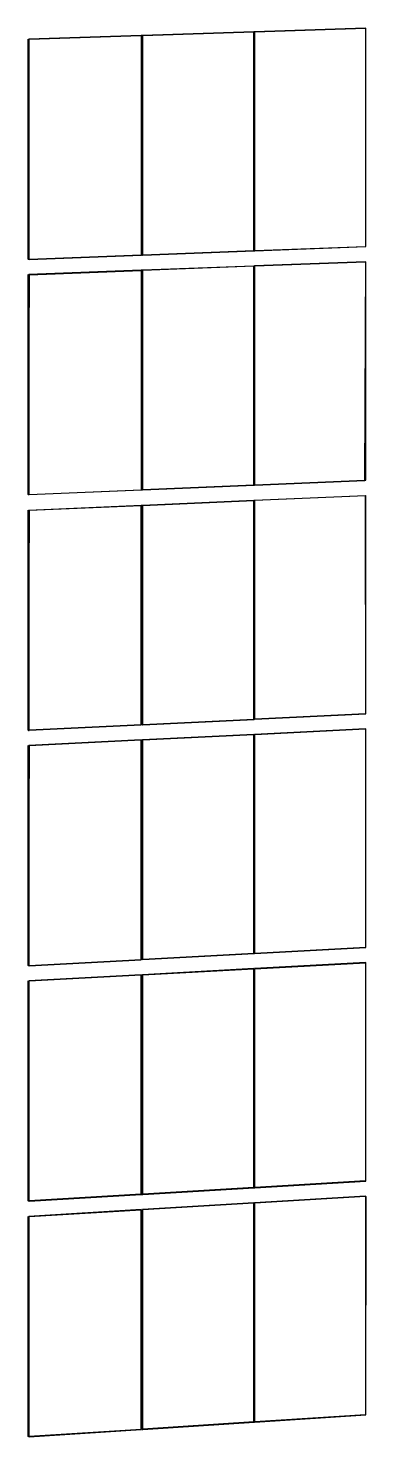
# Model space of a CAD drawing. Header units: inches. Extents: x -3457 to 3579, y -2730 to 2631.
# Drawn here: x -1921 to -1747, y -1434 to -711 of the extents above; entities that cross this region are included whole.
import ezdxf

# ---------------------------------------------------------------- set-up
doc = ezdxf.new("R2010")
doc.units = ezdxf.units.IN
doc.header["$MEASUREMENT"] = 0

msp = doc.modelspace()

# ---------------------------------------------------------------- linework, layer by layer
for p, q in [((-1862.57, -714.85), (-1920.19, -716.72)), ((-1862.57, -714.97), (-1920.07, -716.84)), ((-1862.26, -714.84), (-1862.57, -714.85)), ((-1862.57, -714.85), (-1862.44, -714.96)), ((-1862.57, -714.85), (-1862.57, -714.97)), ((-1862.44, -714.96), (-1862.57, -714.97)), ((-1862.57, -714.97), (-1862.57, -827.42)), ((-1862.44, -827.56), (-1862.44, -714.96)), ((-1861.86, -714.82), (-1862.26, -714.84)), ((-1862.26, -714.84), (-1862.13, -714.95)), ((-1862.26, -827.41), (-1862.26, -714.84)), ((-1861.86, -714.94), (-1862.13, -714.95)), ((-1862.13, -827.54), (-1862.13, -714.95)), ((-1804.64, -712.96), (-1861.86, -714.82)), ((-1861.86, -714.82), (-1861.73, -714.94)), ((-1861.86, -714.82), (-1861.86, -714.94)), ((-1861.86, -714.94), (-1861.86, -827.4)), ((-1861.73, -714.94), (-1861.86, -714.94)), ((-1804.64, -713.08), (-1861.73, -714.94)), ((-1861.73, -827.39), (-1861.73, -714.94)), ((-1804.55, -712.96), (-1804.64, -712.96)), ((-1804.64, -713.08), (-1804.64, -712.96)), ((-1804.64, -712.96), (-1804.55, -713.04)), ((-1804.64, -825.24), (-1804.64, -713.08)), ((-1804.55, -713.08), (-1804.64, -713.08)), ((-1804.25, -712.95), (-1804.55, -712.96)), ((-1804.55, -712.96), (-1804.41, -713.07)), ((-1804.55, -712.96), (-1804.55, -713.04)), ((-1804.55, -713.04), (-1804.51, -713.07)), ((-1804.55, -713.04), (-1804.55, -713.08)), ((-1804.51, -713.07), (-1804.55, -713.08)), ((-1804.55, -713.08), (-1804.55, -825.24)), ((-1804.41, -713.07), (-1804.51, -713.07)), ((-1804.51, -825.23), (-1804.51, -713.07)), ((-1804.25, -713.07), (-1804.41, -713.07)), ((-1804.41, -825.23), (-1804.41, -713.07)), ((-1747.23, -711.09), (-1804.25, -712.95)), ((-1804.25, -712.95), (-1804.11, -713.06)), ((-1804.25, -712.95), (-1804.25, -713.07)), ((-1804.11, -713.06), (-1804.25, -713.07)), ((-1804.25, -713.07), (-1804.25, -825.22)), ((-1747.23, -711.21), (-1804.11, -713.06)), ((-1804.11, -825.22), (-1804.11, -713.06)), ((-1747.23, -711.09), (-1747.09, -711.21)), ((-1747.23, -711.09), (-1747.23, -711.21)), ((-1747.23, -711.21), (-1747.23, -823.08)), ((-1747.09, -711.21), (-1747.23, -711.21)), ((-1747.09, -823.21), (-1747.09, -711.21)), ((-1920.59, -829.61), (-1920.59, -716.73)), ((-1920.59, -716.73), (-1920.47, -716.85)), ((-1920.07, -716.84), (-1920.47, -716.85)), ((-1920.47, -829.74), (-1920.47, -716.85)), ((-1920.19, -716.72), (-1920.19, -829.59)), ((-1920.19, -716.72), (-1920.07, -716.84)), ((-1920.07, -829.59), (-1920.07, -716.84)), ((-1804.11, -825.22), (-1747.23, -823.08)), ((-1804.11, -825.36), (-1747.09, -823.21)), ((-1747.23, -823.08), (-1747.09, -823.21)), ((-1920.59, -829.61), (-1920.19, -829.59)), ((-1920.47, -829.74), (-1920.59, -829.61)), ((-1920.19, -829.59), (-1920.07, -829.73)), ((-1920.19, -829.59), (-1920.07, -829.59)), ((-1920.14, -829.73), (-1920.07, -829.73)), ((-1920.07, -829.59), (-1862.57, -827.42)), ((-1920.07, -829.73), (-1862.44, -827.56)), ((-1920.07, -829.73), (-1920.07, -829.59)), ((-1862.57, -827.42), (-1862.44, -827.56)), ((-1862.26, -827.41), (-1861.86, -827.4)), ((-1862.13, -827.54), (-1862.26, -827.41)), ((-1861.86, -827.4), (-1861.73, -827.39)), ((-1861.86, -827.4), (-1861.73, -827.53)), ((-1861.81, -827.53), (-1861.73, -827.53)), ((-1861.73, -827.39), (-1804.64, -825.24)), ((-1861.73, -827.53), (-1804.51, -825.37)), ((-1861.73, -827.53), (-1861.73, -827.39)), ((-1804.64, -825.24), (-1804.55, -825.24)), ((-1804.51, -825.37), (-1804.64, -825.24)), ((-1804.55, -825.24), (-1804.51, -825.23)), ((-1804.55, -825.24), (-1804.51, -825.28)), ((-1804.51, -825.23), (-1804.41, -825.23)), ((-1804.51, -825.28), (-1804.51, -825.23)), ((-1804.51, -825.28), (-1804.41, -825.37)), ((-1804.51, -825.37), (-1804.51, -825.28)), ((-1804.51, -825.37), (-1804.41, -825.37)), ((-1804.41, -825.23), (-1804.25, -825.22)), ((-1804.41, -825.37), (-1804.41, -825.23)), ((-1804.41, -825.37), (-1804.11, -825.36)), ((-1804.25, -825.22), (-1804.11, -825.36)), ((-1804.25, -825.22), (-1804.11, -825.22)), ((-1747.24, -830.96), (-1804.25, -833.13)), ((-1804.11, -825.36), (-1804.11, -825.22)), ((-1747.24, -831.1), (-1804.11, -833.26)), ((-1747.24, -830.96), (-1747.09, -831.1)), ((-1747.24, -830.96), (-1747.24, -831.1)), ((-1747.09, -831.1), (-1747.24, -831.1)), ((-1747.24, -831.1), (-1747.24, -866.52)), ((-1747.24, -866.52), (-1747.09, -831.1)), ((-1747.09, -943.1), (-1747.09, -831.1)), ((-1920.59, -950.43), (-1920.59, -837.56)), ((-1920.59, -837.56), (-1920.47, -837.69)), ((-1920.19, -837.68), (-1920.47, -837.69)), ((-1920.33, -877.13), (-1920.47, -837.69)), ((-1920.47, -916.59), (-1920.47, -837.69)), ((-1920.33, -877.13), (-1920.19, -837.68)), ((-1862.57, -835.35), (-1920.19, -837.54)), ((-1920.19, -837.54), (-1920.07, -837.68)), ((-1920.19, -837.54), (-1920.19, -837.68)), ((-1920.07, -837.68), (-1920.19, -837.68)), ((-1920.07, -837.68), (-1920.19, -871.54)), ((-1920.19, -837.68), (-1920.19, -871.54)), ((-1920.07, -837.68), (-1862.57, -835.49)), ((-1920.07, -950.41), (-1920.07, -837.68)), ((-1862.26, -835.34), (-1862.57, -835.35)), ((-1862.57, -835.35), (-1862.44, -835.48)), ((-1862.57, -835.35), (-1862.57, -835.49)), ((-1862.57, -835.49), (-1862.44, -835.48)), ((-1862.57, -835.49), (-1862.57, -947.93)), ((-1862.44, -948.08), (-1862.44, -835.48)), ((-1862.44, -835.48), (-1862.26, -835.48)), ((-1861.87, -835.32), (-1862.26, -835.34)), ((-1862.26, -835.34), (-1862.13, -835.47)), ((-1862.26, -835.48), (-1862.26, -835.34)), ((-1862.26, -835.48), (-1862.13, -835.47)), ((-1862.26, -947.91), (-1862.26, -835.48)), ((-1862.13, -835.47), (-1861.87, -835.46)), ((-1862.13, -948.06), (-1862.13, -835.47)), ((-1804.65, -833.14), (-1861.87, -835.32)), ((-1861.87, -835.32), (-1861.74, -835.46)), ((-1861.87, -835.32), (-1861.87, -835.46)), ((-1861.87, -835.46), (-1861.87, -947.89)), ((-1861.87, -835.46), (-1861.74, -835.46)), ((-1804.65, -833.28), (-1861.74, -835.46)), ((-1861.74, -947.89), (-1861.74, -835.46)), ((-1804.55, -833.14), (-1804.65, -833.14)), ((-1804.65, -833.28), (-1804.65, -833.14)), ((-1804.65, -833.14), (-1804.55, -833.24)), ((-1804.65, -945.42), (-1804.65, -833.28)), ((-1804.55, -833.28), (-1804.65, -833.28)), ((-1804.25, -833.13), (-1804.55, -833.14)), ((-1804.55, -833.14), (-1804.41, -833.28)), ((-1804.55, -833.14), (-1804.55, -833.24)), ((-1804.55, -833.24), (-1804.51, -833.28)), ((-1804.55, -833.24), (-1804.55, -833.28)), ((-1804.55, -833.28), (-1804.55, -945.42)), ((-1804.51, -833.28), (-1804.55, -833.28)), ((-1804.41, -833.28), (-1804.51, -833.28)), ((-1804.51, -945.42), (-1804.51, -833.28)), ((-1804.25, -833.27), (-1804.41, -833.28)), ((-1804.41, -945.57), (-1804.41, -833.28)), ((-1804.25, -833.13), (-1804.11, -833.26)), ((-1804.25, -833.13), (-1804.25, -833.27)), ((-1804.11, -833.26), (-1804.25, -833.27)), ((-1804.25, -833.27), (-1804.25, -945.41)), ((-1804.11, -945.4), (-1804.11, -833.26)), ((-1747.55, -942.96), (-1747.24, -866.52)), ((-1747.24, -866.52), (-1747.24, -942.95)), ((-1920.19, -871.54), (-1920.27, -894.13)), ((-1920.19, -871.54), (-1920.19, -916.72)), ((-1920.47, -916.59), (-1920.33, -877.13)), ((-1920.27, -894.13), (-1920.33, -877.13)), ((-1920.27, -894.13), (-1920.47, -950.42)), ((-1920.19, -916.72), (-1920.27, -894.13)), ((-1920.59, -950.43), (-1920.47, -916.59)), ((-1920.47, -950.42), (-1920.47, -916.59)), ((-1920.19, -916.72), (-1920.19, -950.41)), ((-1920.07, -950.41), (-1920.19, -916.72)), ((-1861.74, -947.89), (-1804.65, -945.42)), ((-1861.74, -948.05), (-1804.51, -945.58)), ((-1804.65, -945.42), (-1804.55, -945.42)), ((-1804.51, -945.58), (-1804.65, -945.42)), ((-1804.55, -945.42), (-1804.51, -945.42)), ((-1804.55, -945.42), (-1804.41, -945.57)), ((-1804.51, -945.42), (-1804.25, -945.41)), ((-1804.51, -945.58), (-1804.51, -945.42)), ((-1804.51, -945.58), (-1804.41, -945.57)), ((-1804.25, -945.41), (-1804.11, -945.4)), ((-1804.25, -945.41), (-1804.11, -945.56)), ((-1804.19, -945.56), (-1804.11, -945.56)), ((-1804.11, -945.4), (-1747.55, -942.96)), ((-1804.11, -945.56), (-1747.55, -943.12)), ((-1804.11, -945.56), (-1804.11, -945.4)), ((-1747.55, -942.96), (-1747.24, -942.95)), ((-1747.55, -943.12), (-1747.55, -942.96)), ((-1747.55, -943.12), (-1747.09, -943.1)), ((-1747.24, -942.95), (-1747.09, -943.1)), ((-1920.59, -950.43), (-1920.47, -950.42)), ((-1920.47, -950.58), (-1920.59, -950.43)), ((-1920.47, -950.42), (-1920.19, -950.41)), ((-1920.47, -950.58), (-1920.47, -950.42)), ((-1920.15, -950.57), (-1920.47, -950.58)), ((-1920.19, -950.41), (-1920.07, -950.57)), ((-1920.19, -950.41), (-1920.07, -950.41)), ((-1920.07, -950.57), (-1920.15, -950.57)), ((-1920.07, -950.41), (-1862.57, -947.93)), ((-1862.44, -948.08), (-1920.07, -950.57)), ((-1920.07, -950.57), (-1920.07, -950.41)), ((-1862.57, -947.93), (-1862.44, -948.08)), ((-1862.26, -947.91), (-1861.87, -947.89)), ((-1862.13, -948.06), (-1862.26, -947.91)), ((-1861.87, -947.89), (-1861.74, -948.05)), ((-1861.87, -947.89), (-1861.74, -947.89)), ((-1861.87, -955.82), (-1804.65, -953.33)), ((-1861.81, -948.05), (-1861.74, -948.05)), ((-1861.74, -948.05), (-1861.74, -947.89)), ((-1861.74, -955.98), (-1804.65, -953.49)), ((-1804.65, -953.33), (-1804.55, -953.33)), ((-1804.65, -953.49), (-1804.65, -953.33)), ((-1804.65, -953.33), (-1804.55, -953.44)), ((-1804.65, -953.49), (-1804.55, -953.48)), ((-1804.65, -1065.61), (-1804.65, -953.49)), ((-1804.55, -953.33), (-1804.25, -953.31)), ((-1804.55, -953.33), (-1804.42, -953.48)), ((-1804.55, -953.33), (-1804.55, -953.44)), ((-1804.55, -953.44), (-1804.51, -953.48)), ((-1804.55, -953.44), (-1804.55, -953.48)), ((-1804.55, -953.48), (-1804.55, -1065.6)), ((-1804.55, -953.48), (-1804.51, -953.48)), ((-1804.42, -953.48), (-1804.51, -953.48)), ((-1804.51, -1065.6), (-1804.51, -953.48)), ((-1804.25, -953.47), (-1804.42, -953.48)), ((-1804.42, -1065.78), (-1804.42, -953.48)), ((-1804.25, -953.31), (-1747.24, -950.83)), ((-1804.25, -953.31), (-1804.12, -953.47)), ((-1804.25, -953.31), (-1804.25, -953.47)), ((-1804.25, -953.47), (-1804.25, -1065.59)), ((-1804.12, -953.47), (-1804.25, -953.47)), ((-1747.24, -950.99), (-1804.12, -953.47)), ((-1804.12, -1065.58), (-1804.12, -953.47)), ((-1747.24, -950.83), (-1747.09, -950.98)), ((-1747.24, -950.83), (-1747.24, -950.99)), ((-1747.09, -950.98), (-1747.24, -950.99)), ((-1747.24, -950.99), (-1747.24, -1062.82)), ((-1747.09, -1062.99), (-1747.24, -950.99)), ((-1747.09, -1062.99), (-1747.09, -950.98)), ((-1920.59, -958.38), (-1920.47, -958.53)), ((-1920.59, -1071.25), (-1920.59, -958.38)), ((-1920.47, -958.53), (-1920.19, -958.52)), ((-1920.47, -1037.41), (-1920.19, -958.52)), ((-1920.47, -1037.41), (-1920.47, -958.53)), ((-1920.19, -958.36), (-1862.57, -955.85)), ((-1920.19, -958.36), (-1920.07, -958.51)), ((-1920.19, -958.36), (-1920.19, -958.52)), ((-1920.19, -958.52), (-1920.07, -958.51)), ((-1920.07, -958.51), (-1920.19, -992.38)), ((-1920.19, -958.52), (-1920.19, -992.38)), ((-1920.07, -958.51), (-1862.57, -956.01)), ((-1920.07, -1071.23), (-1920.07, -958.51)), ((-1862.57, -955.85), (-1862.27, -955.84)), ((-1862.57, -955.85), (-1862.45, -956.01)), ((-1862.57, -955.85), (-1862.57, -956.01)), ((-1862.57, -956.01), (-1862.57, -1068.43)), ((-1862.57, -956.01), (-1862.45, -956.01)), ((-1862.45, -956.01), (-1862.27, -956)), ((-1862.45, -1068.6), (-1862.45, -956.01)), ((-1862.27, -984.69), (-1862.45, -956.01)), ((-1862.27, -955.84), (-1861.87, -955.82)), ((-1862.27, -955.84), (-1862.14, -955.99)), ((-1862.27, -956), (-1862.27, -955.84)), ((-1862.27, -956), (-1862.14, -955.99)), ((-1862.27, -984.69), (-1862.27, -956)), ((-1862.14, -955.99), (-1861.87, -955.98)), ((-1862.14, -1005.23), (-1862.14, -955.99)), ((-1861.87, -955.82), (-1861.74, -955.98)), ((-1861.87, -955.82), (-1861.87, -955.98)), ((-1861.87, -955.98), (-1861.87, -1048.02)), ((-1861.74, -955.98), (-1861.87, -955.98)), ((-1861.74, -1068.39), (-1861.74, -955.98)), ((-1862.27, -1068.41), (-1862.27, -984.69)), ((-1862.14, -1005.23), (-1862.27, -984.69)), ((-1920.19, -992.38), (-1920.47, -1071.24)), ((-1920.19, -992.38), (-1920.19, -1071.23)), ((-1861.87, -1048.02), (-1862.14, -1005.23)), ((-1862.14, -1068.58), (-1862.14, -1005.23)), ((-1920.59, -1071.25), (-1920.47, -1037.41)), ((-1920.47, -1071.24), (-1920.47, -1037.41)), ((-1861.87, -1048.02), (-1861.87, -1068.39)), ((-1861.74, -1068.39), (-1861.87, -1048.02)), ((-1920.07, -1071.23), (-1862.57, -1068.43)), ((-1920.07, -1071.4), (-1862.45, -1068.6)), ((-1862.57, -1068.43), (-1862.45, -1068.6)), ((-1862.27, -1068.41), (-1861.87, -1068.39)), ((-1862.14, -1068.58), (-1862.27, -1068.41)), ((-1861.87, -1068.39), (-1861.74, -1068.57)), ((-1861.87, -1068.39), (-1861.74, -1068.39)), ((-1861.81, -1068.57), (-1861.74, -1068.57)), ((-1861.74, -1068.39), (-1804.65, -1065.61)), ((-1861.74, -1068.57), (-1804.51, -1065.78)), ((-1861.74, -1068.57), (-1861.74, -1068.39)), ((-1804.65, -1065.61), (-1804.55, -1065.6)), ((-1804.51, -1065.78), (-1804.65, -1065.61)), ((-1804.55, -1065.6), (-1804.51, -1065.66)), ((-1804.55, -1065.6), (-1804.51, -1065.6)), ((-1804.51, -1065.6), (-1804.25, -1065.59)), ((-1804.51, -1065.66), (-1804.51, -1065.6)), ((-1804.51, -1065.78), (-1804.51, -1065.66)), ((-1804.51, -1065.66), (-1804.42, -1065.78)), ((-1804.51, -1065.78), (-1804.42, -1065.78)), ((-1804.25, -1065.59), (-1804.12, -1065.58)), ((-1804.25, -1065.59), (-1804.12, -1065.76)), ((-1804.19, -1065.76), (-1804.12, -1065.76)), ((-1804.12, -1065.58), (-1747.24, -1062.82)), ((-1804.12, -1065.76), (-1747.09, -1062.99)), ((-1804.12, -1065.76), (-1804.12, -1065.58)), ((-1747.24, -1062.82), (-1747.09, -1062.99)), ((-1920.59, -1071.25), (-1920.47, -1071.24)), ((-1920.47, -1071.42), (-1920.59, -1071.25)), ((-1920.47, -1071.24), (-1920.19, -1071.23)), ((-1920.47, -1071.42), (-1920.47, -1071.24)), ((-1920.47, -1071.42), (-1920.15, -1071.41)), ((-1862.58, -1076.35), (-1920.2, -1079.18)), ((-1920.19, -1071.23), (-1920.07, -1071.4)), ((-1920.19, -1071.23), (-1920.07, -1071.23)), ((-1920.15, -1071.41), (-1920.07, -1071.4)), ((-1862.58, -1076.53), (-1920.08, -1079.35)), ((-1920.07, -1071.4), (-1920.07, -1071.23)), ((-1862.58, -1076.35), (-1862.58, -1076.53)), ((-1862.58, -1076.35), (-1862.45, -1076.53)), ((-1862.58, -1076.53), (-1862.58, -1188.93)), ((-1862.45, -1076.53), (-1862.58, -1076.53)), ((-1862.45, -1189.12), (-1862.45, -1076.53)), ((-1862.27, -1076.34), (-1862.14, -1076.51)), ((-1862.27, -1188.91), (-1862.27, -1076.34)), ((-1861.74, -1076.49), (-1862.14, -1076.51)), ((-1862.14, -1189.1), (-1862.14, -1076.51)), ((-1804.65, -1073.51), (-1861.87, -1076.32)), ((-1861.87, -1076.32), (-1861.74, -1076.49)), ((-1861.87, -1076.32), (-1861.87, -1188.89)), ((-1804.65, -1073.69), (-1861.74, -1076.49)), ((-1861.74, -1188.88), (-1861.74, -1076.49)), ((-1804.56, -1073.51), (-1804.65, -1073.51)), ((-1804.65, -1073.69), (-1804.65, -1073.51)), ((-1804.65, -1073.51), (-1804.56, -1073.63)), ((-1804.65, -1185.79), (-1804.65, -1073.69)), ((-1804.56, -1073.69), (-1804.65, -1073.69)), ((-1804.56, -1073.51), (-1804.56, -1073.63)), ((-1804.56, -1073.51), (-1804.42, -1073.68)), ((-1804.56, -1073.63), (-1804.51, -1073.69)), ((-1804.56, -1073.63), (-1804.56, -1073.69)), ((-1804.56, -1073.69), (-1804.56, -1185.79)), ((-1804.51, -1073.69), (-1804.56, -1073.69)), ((-1804.42, -1073.68), (-1804.51, -1073.69)), ((-1804.51, -1185.85), (-1804.51, -1073.69)), ((-1804.12, -1073.67), (-1804.42, -1073.68)), ((-1804.42, -1185.98), (-1804.42, -1073.68)), ((-1747.24, -1070.7), (-1804.26, -1073.5)), ((-1804.26, -1073.5), (-1804.26, -1185.77)), ((-1804.26, -1073.5), (-1804.12, -1073.67)), ((-1747.24, -1070.88), (-1804.12, -1073.67)), ((-1804.12, -1185.76), (-1804.12, -1073.67)), ((-1747.24, -1070.7), (-1747.09, -1070.87)), ((-1747.24, -1070.7), (-1747.24, -1070.88)), ((-1747.09, -1070.87), (-1747.24, -1070.88)), ((-1747.24, -1070.88), (-1747.24, -1182.69)), ((-1747.09, -1182.88), (-1747.09, -1070.87)), ((-1920.6, -1192.07), (-1920.6, -1079.2)), ((-1920.6, -1079.2), (-1920.48, -1079.37)), ((-1920.2, -1079.36), (-1920.48, -1079.37)), ((-1920.48, -1158.23), (-1920.2, -1079.36)), ((-1920.48, -1158.23), (-1920.48, -1079.37)), ((-1920.2, -1079.18), (-1920.08, -1079.35)), ((-1920.2, -1079.18), (-1920.2, -1079.36)), ((-1920.08, -1079.35), (-1920.2, -1079.36)), ((-1920.08, -1079.35), (-1920.2, -1113.21)), ((-1920.2, -1079.36), (-1920.2, -1113.21)), ((-1920.08, -1192.04), (-1920.08, -1079.35)), ((-1920.2, -1113.21), (-1920.48, -1192.06)), ((-1920.2, -1113.21), (-1920.2, -1192.05)), ((-1920.6, -1192.07), (-1920.48, -1158.23)), ((-1920.48, -1192.06), (-1920.48, -1158.23)), ((-1804.12, -1185.76), (-1747.24, -1182.69)), ((-1804.12, -1185.96), (-1747.09, -1182.88)), ((-1747.24, -1182.69), (-1747.09, -1182.88)), ((-1920.6, -1192.07), (-1920.48, -1192.06)), ((-1920.48, -1192.26), (-1920.6, -1192.07)), ((-1920.48, -1192.06), (-1920.2, -1192.05)), ((-1920.48, -1192.26), (-1920.48, -1192.06)), ((-1920.15, -1192.25), (-1920.48, -1192.26)), ((-1920.2, -1192.05), (-1920.08, -1192.04)), ((-1920.2, -1192.05), (-1920.08, -1192.24)), ((-1920.08, -1192.24), (-1920.15, -1192.25)), ((-1920.08, -1192.04), (-1862.58, -1188.93)), ((-1920.08, -1192.24), (-1862.45, -1189.12)), ((-1920.08, -1192.24), (-1920.08, -1192.04)), ((-1862.58, -1188.93), (-1862.27, -1188.91)), ((-1862.58, -1188.93), (-1862.45, -1189.12)), ((-1862.27, -1188.91), (-1861.87, -1188.89)), ((-1862.14, -1189.1), (-1862.27, -1188.91)), ((-1861.87, -1188.89), (-1861.74, -1188.88)), ((-1861.87, -1188.89), (-1861.74, -1189.08)), ((-1861.81, -1189.09), (-1861.74, -1189.08)), ((-1861.74, -1188.88), (-1804.65, -1185.79)), ((-1861.74, -1189.08), (-1804.51, -1185.98)), ((-1861.74, -1189.08), (-1861.74, -1188.88)), ((-1804.51, -1185.98), (-1804.65, -1185.79)), ((-1804.65, -1185.79), (-1804.56, -1185.79)), ((-1804.56, -1185.79), (-1804.26, -1185.77)), ((-1804.56, -1185.79), (-1804.51, -1185.85)), ((-1804.51, -1185.85), (-1804.42, -1185.98)), ((-1804.51, -1185.98), (-1804.51, -1185.85)), ((-1804.51, -1185.98), (-1804.42, -1185.98)), ((-1804.26, -1185.77), (-1804.12, -1185.76)), ((-1804.26, -1185.77), (-1804.12, -1185.96)), ((-1747.24, -1190.57), (-1804.26, -1193.68)), ((-1804.19, -1185.97), (-1804.12, -1185.96)), ((-1804.12, -1185.96), (-1804.12, -1185.76)), ((-1804.12, -1193.87), (-1747.24, -1190.77)), ((-1747.24, -1190.57), (-1747.1, -1190.76)), ((-1747.24, -1190.57), (-1747.24, -1190.77)), ((-1747.24, -1190.77), (-1747.1, -1190.76)), ((-1747.24, -1190.77), (-1747.24, -1302.55)), ((-1747.1, -1302.76), (-1747.1, -1190.76)), ((-1862.58, -1196.86), (-1920.2, -1200)), ((-1862.58, -1197.06), (-1920.08, -1200.19)), ((-1862.58, -1196.86), (-1862.58, -1197.06)), ((-1862.58, -1196.86), (-1862.45, -1197.05)), ((-1862.45, -1197.05), (-1862.58, -1197.06)), ((-1862.58, -1197.06), (-1862.58, -1309.43)), ((-1862.45, -1309.42), (-1862.45, -1197.05)), ((-1862.27, -1196.84), (-1862.14, -1197.03)), ((-1862.27, -1309.41), (-1862.27, -1196.84)), ((-1861.87, -1197.02), (-1862.14, -1197.03)), ((-1862.14, -1309.62), (-1862.14, -1197.03)), ((-1804.65, -1193.7), (-1861.87, -1196.82)), ((-1861.87, -1196.82), (-1861.74, -1197.01)), ((-1861.87, -1196.82), (-1861.87, -1197.02)), ((-1861.74, -1197.01), (-1861.87, -1197.02)), ((-1861.87, -1197.02), (-1861.87, -1309.39)), ((-1804.65, -1193.9), (-1861.74, -1197.01)), ((-1861.74, -1309.38), (-1861.74, -1197.01)), ((-1804.56, -1193.69), (-1804.65, -1193.7)), ((-1804.65, -1193.9), (-1804.65, -1193.7)), ((-1804.65, -1193.7), (-1804.56, -1193.83)), ((-1804.56, -1193.89), (-1804.65, -1193.9)), ((-1804.65, -1305.98), (-1804.65, -1193.9)), ((-1804.56, -1193.69), (-1804.42, -1193.89)), ((-1804.56, -1193.69), (-1804.56, -1193.83)), ((-1804.56, -1193.83), (-1804.52, -1193.89)), ((-1804.56, -1193.83), (-1804.56, -1193.89)), ((-1804.56, -1193.89), (-1804.56, -1305.97)), ((-1804.52, -1193.89), (-1804.56, -1193.89)), ((-1804.52, -1193.89), (-1804.42, -1193.89)), ((-1804.52, -1305.97), (-1804.52, -1193.89)), ((-1804.42, -1193.89), (-1804.26, -1193.88)), ((-1804.42, -1305.96), (-1804.42, -1193.89)), ((-1804.26, -1193.68), (-1804.12, -1193.87)), ((-1804.26, -1193.68), (-1804.26, -1193.88)), ((-1804.26, -1193.88), (-1804.12, -1193.87)), ((-1804.26, -1193.88), (-1804.26, -1305.95)), ((-1804.12, -1305.95), (-1804.12, -1193.87)), ((-1920.6, -1200.02), (-1920.48, -1200.21)), ((-1920.6, -1312.89), (-1920.6, -1200.02)), ((-1920.2, -1200.2), (-1920.48, -1200.21)), ((-1920.48, -1313.1), (-1920.48, -1200.21)), ((-1920.2, -1200), (-1920.08, -1200.19)), ((-1920.2, -1200), (-1920.2, -1200.2)), ((-1920.2, -1234.05), (-1920.08, -1200.19)), ((-1920.08, -1200.19), (-1920.2, -1200.2)), ((-1920.2, -1200.2), (-1920.2, -1234.05)), ((-1920.08, -1312.86), (-1920.08, -1200.19)), ((-1920.48, -1313.1), (-1920.2, -1234.05)), ((-1920.2, -1234.05), (-1920.2, -1312.87)), ((-1804.65, -1305.98), (-1861.74, -1309.38)), ((-1861.74, -1309.6), (-1804.52, -1306.19)), ((-1804.56, -1305.97), (-1804.65, -1305.98)), ((-1804.52, -1306.19), (-1804.65, -1305.98)), ((-1804.56, -1305.97), (-1804.52, -1306.04)), ((-1804.52, -1305.97), (-1804.56, -1305.97)), ((-1804.42, -1305.96), (-1804.52, -1305.97)), ((-1804.52, -1306.04), (-1804.52, -1305.97)), ((-1804.52, -1306.19), (-1804.52, -1306.04)), ((-1804.52, -1306.04), (-1804.42, -1306.18)), ((-1804.52, -1306.19), (-1804.42, -1306.18)), ((-1804.26, -1305.95), (-1804.42, -1305.96)), ((-1804.42, -1306.18), (-1804.42, -1305.96)), ((-1804.42, -1306.18), (-1804.12, -1306.16)), ((-1804.26, -1305.95), (-1804.12, -1306.16)), ((-1804.12, -1305.95), (-1804.26, -1305.95)), ((-1747.24, -1302.55), (-1804.12, -1305.95)), ((-1804.12, -1306.16), (-1747.1, -1302.76)), ((-1804.12, -1306.16), (-1804.12, -1305.95)), ((-1747.24, -1302.55), (-1747.1, -1302.76)), ((-1920.6, -1312.89), (-1920.2, -1312.87)), ((-1920.48, -1313.1), (-1920.6, -1312.89)), ((-1920.08, -1312.86), (-1920.2, -1312.87)), ((-1920.2, -1312.87), (-1920.08, -1313.08)), ((-1920.15, -1313.09), (-1920.08, -1313.08)), ((-1862.58, -1309.43), (-1920.08, -1312.86)), ((-1920.08, -1313.08), (-1862.45, -1309.64)), ((-1920.08, -1313.08), (-1920.08, -1312.86)), ((-1862.45, -1309.42), (-1862.58, -1309.43)), ((-1862.58, -1309.43), (-1862.45, -1309.64)), ((-1862.27, -1309.41), (-1862.45, -1309.42)), ((-1862.45, -1309.64), (-1862.45, -1309.42)), ((-1862.45, -1309.64), (-1862.14, -1309.62)), ((-1861.87, -1309.39), (-1862.27, -1309.41)), ((-1862.14, -1309.62), (-1862.27, -1309.41)), ((-1862.14, -1309.62), (-1861.82, -1309.61)), ((-1861.74, -1309.38), (-1861.87, -1309.39)), ((-1861.87, -1309.39), (-1861.74, -1309.6)), ((-1804.66, -1313.88), (-1861.87, -1317.32)), ((-1804.66, -1314.1), (-1861.87, -1317.32)), ((-1861.82, -1309.61), (-1861.74, -1309.6)), ((-1804.66, -1314.1), (-1861.75, -1317.53)), ((-1861.74, -1309.6), (-1861.74, -1309.38)), ((-1804.56, -1313.88), (-1804.66, -1313.88)), ((-1804.66, -1313.88), (-1804.56, -1314.03)), ((-1804.66, -1314.1), (-1804.66, -1313.88)), ((-1804.66, -1426.16), (-1804.66, -1314.1)), ((-1804.56, -1314.1), (-1804.66, -1314.1)), ((-1804.56, -1313.88), (-1804.56, -1314.03)), ((-1804.56, -1313.88), (-1804.42, -1314.09)), ((-1804.56, -1314.03), (-1804.52, -1314.09)), ((-1804.56, -1314.03), (-1804.56, -1314.1)), ((-1804.52, -1314.09), (-1804.56, -1314.1)), ((-1804.56, -1314.1), (-1804.56, -1426.16)), ((-1804.42, -1314.09), (-1804.52, -1314.09)), ((-1804.52, -1426.23), (-1804.52, -1314.09)), ((-1804.42, -1355.97), (-1804.52, -1314.09)), ((-1804.26, -1314.08), (-1804.42, -1314.09)), ((-1804.42, -1355.97), (-1804.42, -1314.09)), ((-1747.25, -1310.44), (-1804.26, -1313.86)), ((-1804.26, -1313.86), (-1804.12, -1314.07)), ((-1804.26, -1313.86), (-1804.26, -1314.08)), ((-1804.12, -1314.07), (-1804.26, -1314.08)), ((-1804.26, -1314.08), (-1804.26, -1426.14)), ((-1747.25, -1310.66), (-1804.12, -1314.07)), ((-1804.12, -1426.13), (-1804.12, -1314.07)), ((-1747.25, -1310.44), (-1747.1, -1310.65)), ((-1747.25, -1310.44), (-1747.25, -1310.66)), ((-1747.1, -1310.65), (-1747.25, -1422.42)), ((-1747.1, -1310.65), (-1747.25, -1310.66)), ((-1747.25, -1310.66), (-1747.25, -1422.42)), ((-1747.1, -1422.65), (-1747.1, -1310.65)), ((-1920.6, -1433.71), (-1920.6, -1320.84)), ((-1920.6, -1320.84), (-1920.48, -1321.05)), ((-1920.2, -1321.04), (-1920.48, -1321.05)), ((-1920.48, -1433.94), (-1920.48, -1321.05)), ((-1862.58, -1317.36), (-1920.2, -1320.82)), ((-1920.2, -1320.82), (-1920.08, -1321.03)), ((-1920.2, -1320.82), (-1920.2, -1321.04)), ((-1920.2, -1354.89), (-1920.08, -1321.03)), ((-1920.08, -1321.03), (-1920.2, -1321.04)), ((-1920.2, -1321.04), (-1920.2, -1354.89)), ((-1862.58, -1317.58), (-1920.08, -1321.03)), ((-1920.08, -1433.68), (-1920.08, -1321.03)), ((-1862.58, -1317.36), (-1862.45, -1317.57)), ((-1862.58, -1317.36), (-1862.58, -1317.58)), ((-1862.45, -1317.57), (-1862.58, -1317.58)), ((-1862.58, -1317.58), (-1862.58, -1429.94)), ((-1862.45, -1430.17), (-1862.45, -1317.57)), ((-1862.27, -1317.34), (-1862.14, -1317.55)), ((-1862.27, -1429.91), (-1862.27, -1317.34)), ((-1861.87, -1317.54), (-1862.14, -1317.55)), ((-1862.14, -1429.91), (-1862.14, -1317.55)), ((-1861.87, -1317.32), (-1861.75, -1317.53)), ((-1861.87, -1317.32), (-1861.87, -1317.54)), ((-1861.75, -1317.53), (-1861.87, -1317.54)), ((-1861.87, -1317.54), (-1861.87, -1429.89)), ((-1861.75, -1429.88), (-1861.75, -1317.53)), ((-1920.48, -1433.94), (-1920.2, -1354.89)), ((-1920.2, -1354.89), (-1920.2, -1433.69)), ((-1804.42, -1426.39), (-1804.42, -1355.97)), ((-1804.26, -1426.14), (-1804.42, -1355.97)), ((-1804.12, -1426.13), (-1747.25, -1422.42)), ((-1804.12, -1426.37), (-1747.1, -1422.65)), ((-1747.25, -1422.42), (-1747.1, -1422.65)), ((-1920.08, -1433.68), (-1862.58, -1429.94)), ((-1920.08, -1433.92), (-1862.45, -1430.17)), ((-1862.58, -1429.94), (-1862.27, -1429.91)), ((-1862.58, -1429.94), (-1862.45, -1430.17)), ((-1862.14, -1430.14), (-1862.27, -1429.91)), ((-1862.27, -1429.91), (-1862.14, -1429.91)), ((-1862.14, -1430.14), (-1861.87, -1429.89)), ((-1862.14, -1429.91), (-1861.87, -1429.89)), ((-1862.14, -1430.14), (-1862.14, -1429.91)), ((-1862.14, -1430.14), (-1861.82, -1430.12)), ((-1861.87, -1429.89), (-1861.75, -1429.88)), ((-1861.87, -1429.89), (-1861.75, -1430.12)), ((-1861.82, -1430.12), (-1861.75, -1430.12)), ((-1861.75, -1429.88), (-1804.66, -1426.16)), ((-1861.75, -1430.12), (-1804.52, -1426.39)), ((-1861.75, -1430.12), (-1861.75, -1429.88)), ((-1804.52, -1426.39), (-1804.66, -1426.16)), ((-1804.66, -1426.16), (-1804.56, -1426.16)), ((-1804.56, -1426.16), (-1804.26, -1426.14)), ((-1804.56, -1426.16), (-1804.52, -1426.23)), ((-1804.52, -1426.23), (-1804.42, -1426.39)), ((-1804.52, -1426.39), (-1804.52, -1426.23)), ((-1804.52, -1426.39), (-1804.42, -1426.39)), ((-1804.26, -1426.14), (-1804.12, -1426.13)), ((-1804.26, -1426.14), (-1804.12, -1426.37)), ((-1804.2, -1426.37), (-1804.12, -1426.37)), ((-1804.12, -1426.37), (-1804.12, -1426.13)), ((-1920.6, -1433.71), (-1920.2, -1433.69)), ((-1920.48, -1433.94), (-1920.6, -1433.71)), ((-1920.2, -1433.69), (-1920.08, -1433.68)), ((-1920.2, -1433.69), (-1920.08, -1433.92)), ((-1920.15, -1433.92), (-1920.08, -1433.92)), ((-1920.08, -1433.92), (-1920.08, -1433.68))]:
    msp.add_line(p, q)

doc.saveas('drawing.dxf')
